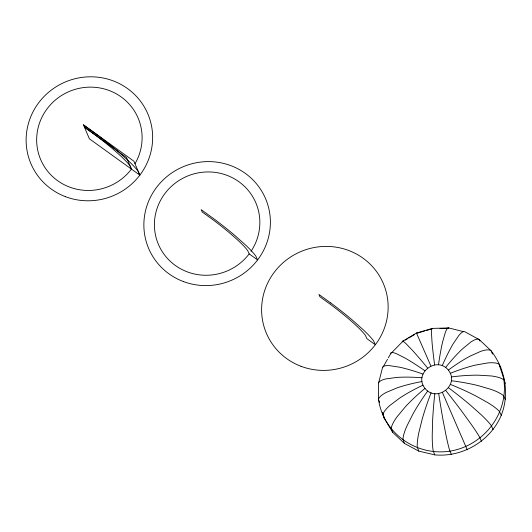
<?xml version="1.0" encoding="UTF-8"?>
<svg xmlns="http://www.w3.org/2000/svg" width="532" height="532" viewBox="0 0 532 532"><rect width="100%" height="100%" fill="white"/><g stroke="black" fill="none" stroke-linecap="round" stroke-linejoin="round"><path stroke-width="0.8" d="M434.844 393.687L434.564 396.087A56.166 6.617 -84.2 0 0 432.576 421.371L432.217 435.921A56.166 6.617 -84.2 0 0 433.208 450.87L434.797 454.873C462.587 457.46 490.378 441.075 501.237 415.312C509.829 393.826 505.101 368.955 491.149 350.834L490.75 350.435A56.166 12.914 -38.9 0 0 480.649 351.386L469.896 356.227A56.166 12.914 -38.9 0 0 450.272 368.669L448.35 370.112C436.739 355.502 413.105 373.624 424.995 388.407C436.599 403.017 460.24 384.902 448.35 370.112M438.501 364.832L438.82 362.531A56.166 6.617 -84.2 0 1 442.684 341.65L445.331 332.467A56.166 6.617 -84.2 0 1 448.789 327.951L463.432 331.642M378.651 382.794L382.581 367.379A56.166 9.543 22.3 0 1 389.604 365.65L399.738 367.22A56.166 9.543 22.3 0 1 420.739 373.291L422.96 374.089M431.1 392.809L430.215 395.07A56.166 9.41 -69.3 0 0 422.242 418.95L418.81 432.775A56.166 9.41 -69.3 0 0 417.281 447.133L418.817 451.129L434.797 454.873M442.238 365.71L443.169 363.549A56.166 9.41 -69.3 0 1 453.011 344.071L458.737 335.606A56.166 9.41 -69.3 0 1 464.722 331.689L479.392 339.715L491.149 350.834L492.539 354.093M383.013 367.127L387.502 359.293M388.313 357.87L390.761 353.6L402.358 341.837L403.788 340.985M427.741 391.013L426.305 392.975A56.166 11.558 -54.2 0 0 412.965 413.976L406.761 426.325A56.166 11.558 -54.2 0 0 402.97 439.465L404.453 443.435L418.817 451.129M445.597 367.512L447.073 365.644A56.166 11.558 -54.2 0 1 462.295 349.045L470.78 342.063A56.166 11.558 -54.2 0 1 479.033 339.356L479.944 341.019M424.995 388.407L423.106 389.949A56.166 12.914 -38.9 0 0 405.364 406.787L396.899 416.995A56.166 12.914 -38.9 0 0 391.246 428.386L392.696 432.317L404.453 443.435M402.358 341.837L402.265 341.471L416.463 333.019L432.33 328.404L448.789 327.951M405.211 340.141L407.346 338.864M408.769 338.02L414.468 334.628M423.04 385.188L420.832 386.199A56.166 13.4 -23.5 0 0 399.958 397.876L389.889 405.437A56.166 13.4 -23.5 0 0 382.92 414.647L384.337 418.531L392.696 432.317M450.305 373.338L452.546 372.42A56.166 13.4 -23.5 0 1 475.295 365.138L487.658 362.95A56.166 13.4 -23.5 0 1 499.083 364.167L505.287 383.386M424.569 331.037L416.609 333.351L416.463 333.019L430.913 366.023M426.159 330.578L432.529 328.723M422.009 381.557L419.642 381.983A56.166 12.968 -8.1 0 0 397.125 387.855L386.212 392.43A56.166 12.968 -8.1 0 0 378.545 399.193L378.558 399.758C383.632 433.607 416.489 456.263 449.919 451.156C483.315 445.809 508.459 414.016 503.89 380.127L503.452 379.629A56.166 12.968 -8.1 0 0 491.335 375.958L478.135 375.166A56.166 12.968 -8.1 0 0 453.743 376.636L451.329 376.962M439.964 328.523L448.217 328.291M421.982 377.773L419.608 377.58A56.166 11.651 7.2 0 0 397.052 377.401L386.112 378.857A56.166 11.651 7.2 0 0 378.432 383.073L378.558 399.758L379.668 402.372M451.355 380.746L453.776 381.038A56.166 11.651 7.2 0 1 478.208 385.62L491.435 389.524A56.166 11.651 7.2 0 1 503.565 395.748L505.4 399.565M450.385 384.43L452.639 385.321A56.166 9.543 22.3 0 1 475.515 395.795L487.944 402.731A56.166 9.543 22.3 0 1 499.415 411.442L501.237 415.312M424.868 370.757L422.96 369.421A56.166 6.783 37.2 0 0 405.012 358.016L396.446 353.707A56.166 6.783 37.2 0 0 390.707 353.188L390.761 353.6M83.438 124.854L97.19 134.789A56.166 6.783 37.2 0 1 117.013 150.589L127.866 160.265A56.166 6.783 37.2 0 1 138.054 171.224L139.843 175.141L89.383 138.799L83.438 124.854L133.898 161.196L139.843 175.141M249.182 253.884L257.588 259.942L255.799 256.025A56.166 6.783 37.2 0 0 245.611 245.072L234.758 235.397A56.166 6.783 37.2 0 0 214.935 219.596L201.182 209.655L202.173 211.982L213.631 220.261A46.809 5.652 37.2 0 1 247.686 250.619L249.182 253.884A52.954 51.424 -23.1 0 1 158.988 245.664A52.954 51.424 -23.1 0 1 211.503 172.036A52.954 51.424 -23.1 0 1 251.051 251.264M448.476 387.762L450.418 389.198A56.166 6.783 37.2 0 1 470.241 404.998L481.101 414.674A56.166 6.783 37.2 0 1 491.289 425.627L493.078 429.55M427.582 368.011L426.112 366.222A56.166 3.558 51.9 0 0 412.506 350.415L406.175 343.845A56.166 3.558 51.9 0 0 402.265 341.471M445.763 390.515L447.266 392.397A56.166 3.558 51.9 0 1 462.747 412.599L471.372 424.543A56.166 3.558 51.9 0 1 479.731 437.351L481.48 441.307M499.229 365.118L500.898 367.878M442.431 392.496L467.236 449.793M451.316 454.421L449.666 450.418A56.166 3.378 81.1 0 1 446.069 435.535L443.249 421.078A56.166 3.378 81.1 0 1 439.06 395.968L438.707 393.58M131.437 169.083L126.476 157.465L84.428 127.175L95.886 135.46A46.809 5.652 37.2 0 1 129.941 165.818L131.437 169.083A52.954 51.424 -23.1 0 1 41.696 161.821A52.954 51.424 -23.1 0 1 91.584 87.142A52.954 51.424 -23.1 0 1 135.022 163.71M382.581 412.327L384.337 418.531M434.637 364.939L434.325 362.651A56.166 3.378 81.1 0 1 432.011 341.943L431.479 332.846A56.166 3.378 81.1 0 1 432.33 328.404M330.731 302.961L318.927 294.455L319.918 296.783L331.376 305.062A46.809 5.652 37.2 0 1 365.431 335.419L366.927 338.691L375.333 344.743L373.544 340.826A56.166 6.783 37.2 0 0 363.356 329.873L352.497 320.197A56.166 6.783 37.2 0 0 332.68 304.397L330.731 302.961M65.582 196.72A63.547 61.712 -23.1 0 0 152.052 128.977A63.547 61.712 -23.1 0 0 50.52 90.693A63.547 61.712 -23.1 0 0 65.582 196.72M183.327 281.521A63.547 61.712 -23.1 0 0 269.797 213.778A63.547 61.712 -23.1 0 0 168.265 175.493A63.547 61.712 -23.1 0 0 183.327 281.521M301.072 366.322A63.547 61.712 -23.1 0 0 387.542 298.585A63.547 61.712 -23.1 0 0 286.01 260.294A63.547 61.712 -23.1 0 0 301.072 366.322"/></g></svg>
